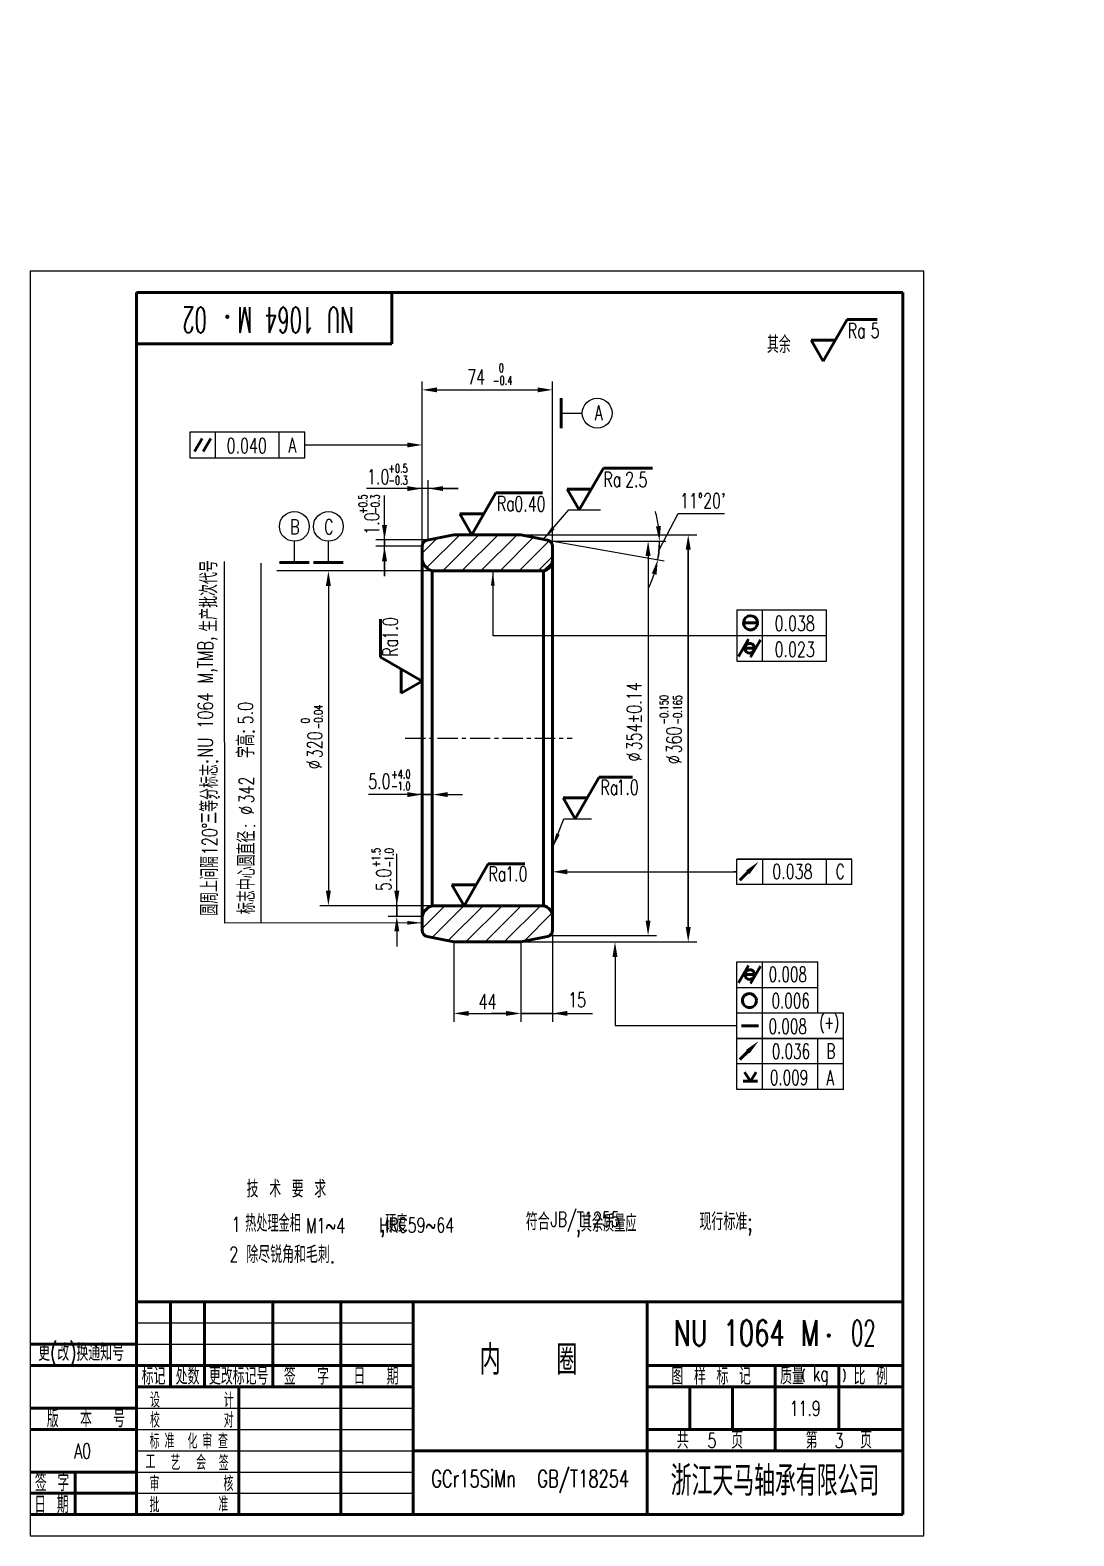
# Model space of a CAD drawing. Header units: millimetres. Extents: x 1952 to 19571, y 795 to 31228.
# Drawn here: x 2449.4 to 2694.6, y 799.1 to 1152.8 of the extents above; entities that cross this region are included whole.
import ezdxf
from ezdxf.enums import TextEntityAlignment as Align

# ---------------------------------------------------------------- set-up
doc = ezdxf.new("R2010")
doc.units = ezdxf.units.MM
doc.header["$LTSCALE"] = 0.3
doc.linetypes.add('CENTER', pattern=[50.8, 31.75, -6.35, 6.35, -6.35])
for name, color, linetype, lineweight in [('1', 7, 'Continuous', 50), ('2', 7, 'Continuous', 18), ('90', 7, 'Continuous', 18), ('中心线', 7, 'CENTER', 18), ('文字', 7, 'Continuous', 18), ('粗实线', 7, 'Continuous', 50), ('细实线', 7, 'Continuous', 18)]:
    doc.layers.add(name, color=color, linetype=linetype, lineweight=lineweight)
doc.styles.add('HCXuHaoStyle', font='txt', dxfattribs={"width": 0.667, "bigfont": 'hzfs'})
doc.styles.add('HZ', font='txt.shx', dxfattribs={"width": 0.67, "bigfont": 'hztxt (2).shx'})
doc.styles.add('HZ 小', font='txt.shx', dxfattribs={"width": 0.7, "bigfont": 'hztxt.shx'})
doc.dimstyles.new('1.1水平线性1：1', dxfattribs={"dimtxt": 3.5, "dimasz": 3.5, "dimexe": 2, "dimexo": 0, "dimgap": 1, "dimtad": 1, "dimdec": 7, "dimdsep": 46, "dimtxsty": 'HZ 小', "dimcen": 0, "dimdle": 7, "dimclre": 256, "dimadec": 3, "dimazin": 2, "dimtfac": 0.514286, "dimtdec": 7, "dimtix": 1, "dimtmove": 0, "dimatfit": 3, "dimfxl": 1, "dimtolj": 1, "dimarcsym": 0})

# ---------------------------------------------------------------- blocks, each defined once
blk = doc.blocks.new('*X343')
at = {"layer": '细实线', "linetype": 'Continuous'}
blk.add_hatch(color=0, dxfattribs=at).paths.add_polyline_path([(-25040.45, -5821.01), (-25040.01, -5824.51), (-25040.89, -5824.51)], flags=0)
at = {"layer": '细实线', "color": 0, "linetype": 'Continuous'}
blk.add_line((-25040.45, -5821.01), (-25040.45, -5836.18), dxfattribs=at)
at = {"layer": '细实线', "color": 0}
blk.add_line((-25040.45, -5836.18), (-25040.45, -5836.18), dxfattribs=at)
blk = doc.blocks.new('*X344')
at = {"layer": '细实线', "linetype": 'Continuous'}
blk.add_hatch(color=0, dxfattribs=at).paths.add_polyline_path([(-25057.05, -5903.66), (-25060.55, -5904.1), (-25060.55, -5903.22)], flags=0)
at = {"layer": '细实线', "color": 0, "linetype": 'Continuous'}
blk.add_line((-25057.05, -5903.66), (-25103.41, -5903.71), dxfattribs=at)
at = {"layer": '细实线', "color": 0}
blk.add_line((-25103.41, -5903.71), (-25103.41, -5903.71), dxfattribs=at)
blk = doc.blocks.new('*D438')
at = {"layer": 'Defpoints', "color": 0}
for p in [(2570.92, 1032.98), (2594.57, 1032.77), (2598.72, 1032.75), (2597.18, 1031.3), (2598.31, 1028.13)]:
    blk.add_point(p, dxfattribs=at)
at = {"layer": '细实线', "color": 0, "linetype": 'Continuous', "lineweight": -2}
for start, end in [(7.6367, 15.4817), (349.9551, 359.7916), (334.265, 342.1101)]:
    blk.add_arc((2571.65, 1032.85), 25.58, start, end, dxfattribs=at)
at = {"layer": '细实线', "color": 0}
for points in [[(2596.42, 1036.21), (2597.58, 1036.29), (2597.23, 1032.76)], [(2596.56, 1024.85), (2595.43, 1025.13), (2596.84, 1028.39)]]:
    blk.add_solid(points, dxfattribs=at)
blk = doc.blocks.new('*D439')
at = {"layer": 'Defpoints', "color": 0}
for p in [(2572.11, 1068.27), (2541.49, 1029.83), (2572.11, 1029.83)]:
    blk.add_point(p, dxfattribs=at)
at = {"layer": '细实线', "linetype": 'Continuous', "lineweight": -2}
for p, q in [((2541.49, 1029.83), (2541.49, 1070.27)), ((2572.11, 1029.83), (2572.11, 1070.27))]:
    blk.add_line(p, q, dxfattribs=at)
at = {"layer": '细实线', "color": 0, "linetype": 'Continuous', "lineweight": -2}
blk.add_line((2544.99, 1068.27), (2568.61, 1068.27), dxfattribs=at)
at = {"layer": '细实线', "color": 0}
for points in [[(2544.99, 1068.85), (2544.99, 1067.69), (2541.49, 1068.27)], [(2568.61, 1067.69), (2568.61, 1068.85), (2572.11, 1068.27)]]:
    blk.add_solid(points, dxfattribs=at)
blk = doc.blocks.new('*D440')
at = {"layer": 'Defpoints', "color": 0}
for p in [(2541.49, 1045.09), (2542.92, 1033.03), (2541.49, 1031.6)]:
    blk.add_point(p, dxfattribs=at)
at = {"layer": '细实线', "linetype": 'Continuous', "lineweight": -2}
for p, q in [((2541.49, 1031.6), (2541.49, 1047.09)), ((2542.92, 1033.03), (2542.92, 1047.09))]:
    blk.add_line(p, q, dxfattribs=at)
at = {"layer": '细实线', "color": 0, "linetype": 'Continuous', "lineweight": -2}
for p, q in [((2537.99, 1045.09), (2534.49, 1045.09)), ((2542.92, 1045.09), (2541.49, 1045.09)), ((2546.42, 1045.09), (2549.92, 1045.09))]:
    blk.add_line(p, q, dxfattribs=at)
at = {"layer": '细实线', "color": 0}
for points in [[(2537.99, 1044.51), (2537.99, 1045.67), (2541.49, 1045.09)], [(2546.42, 1045.67), (2546.42, 1044.51), (2542.92, 1045.09)]]:
    blk.add_solid(points, dxfattribs=at)
blk = doc.blocks.new('*D441')
at = {"layer": 'Defpoints', "color": 0}
for p in [(2542.92, 1033.03), (2532.64, 1031.54), (2541.49, 1031.54)]:
    blk.add_point(p, dxfattribs=at)
at = {"layer": '细实线', "color": 0, "linetype": 'Continuous', "lineweight": -2}
for p, q in [((2532.64, 1036.53), (2532.64, 1040.03)), ((2532.64, 1033.03), (2532.64, 1031.54)), ((2532.64, 1028.04), (2532.64, 1024.54))]:
    blk.add_line(p, q, dxfattribs=at)
at = {"layer": '细实线', "linetype": 'Continuous', "lineweight": -2}
for p, q in [((2542.92, 1033.03), (2530.64, 1033.03)), ((2541.49, 1031.54), (2530.64, 1031.54))]:
    blk.add_line(p, q, dxfattribs=at)
at = {"layer": '细实线', "color": 0}
for points in [[(2532.06, 1036.53), (2533.23, 1036.53), (2532.64, 1033.03)], [(2533.23, 1028.04), (2532.06, 1028.04), (2532.64, 1031.54)]]:
    blk.add_solid(points, dxfattribs=at)
blk = doc.blocks.new('*X349')
at = {"layer": '细实线', "linetype": 'Continuous'}
blk.add_hatch(color=0, dxfattribs=at).paths.add_polyline_path([(-25026.43, -5886.09), (-25025.57, -5882.67), (-25024.75, -5882.99)], flags=0)
at = {"layer": '细实线', "color": 0, "linetype": 'Continuous'}
for p, q in [((-25026.43, -5886.09), (-25023.75, -5879.2)), ((-25023.75, -5879.2), (-25017.26, -5879.2))]:
    blk.add_line(p, q, dxfattribs=at)
at = {"layer": '细实线', "color": 0}
blk.add_line((-25017.26, -5879.2), (-25017.26, -5879.2), dxfattribs=at)
blk = doc.blocks.new('*X350')
at = {"layer": '细实线', "linetype": 'Continuous'}
blk.add_hatch(color=0, dxfattribs=at).paths.add_polyline_path([(-25028.54, -5813.59), (-25026.6, -5810.65), (-25025.93, -5811.22)], flags=0)
at = {"layer": '细实线', "color": 0, "linetype": 'Continuous'}
for p, q in [((-25028.54, -5813.59), (-25022.63, -5806.7)), ((-25022.63, -5806.7), (-25015.13, -5806.7))]:
    blk.add_line(p, q, dxfattribs=at)
at = {"layer": '细实线', "color": 0}
blk.add_line((-25015.13, -5806.7), (-25015.13, -5806.7), dxfattribs=at)
blk = doc.blocks.new('*D442')
at = {"layer": 'Defpoints', "color": 0}
for p in [(2535.54, 944.58), (2541.49, 944.58), (2543.85, 947.13)]:
    blk.add_point(p, dxfattribs=at)
at = {"layer": '细实线', "color": 0, "linetype": 'Continuous', "lineweight": -2}
for p, q in [((2535.54, 950.63), (2535.54, 954.13)), ((2535.54, 947.13), (2535.54, 944.58)), ((2535.54, 941.08), (2535.54, 937.58))]:
    blk.add_line(p, q, dxfattribs=at)
at = {"layer": '细实线', "linetype": 'Continuous', "lineweight": -2}
for p, q in [((2543.85, 947.13), (2533.54, 947.13)), ((2541.49, 944.58), (2533.54, 944.58))]:
    blk.add_line(p, q, dxfattribs=at)
at = {"layer": '细实线', "color": 0}
for points in [[(2534.95, 950.63), (2536.12, 950.63), (2535.54, 947.13)], [(2536.12, 941.08), (2534.95, 941.08), (2535.54, 944.58)]]:
    blk.add_solid(points, dxfattribs=at)
blk = doc.blocks.new('*D443')
at = {"layer": 'Defpoints', "color": 0}
for p in [(2564.69, 1034.26), (2564.4, 938.61), (2604, 938.61)]:
    blk.add_point(p, dxfattribs=at)
at = {"layer": '细实线', "linetype": 'Continuous', "lineweight": -2}
for p, q in [((2564.69, 1034.26), (2606, 1034.26)), ((2564.4, 938.61), (2606, 938.61))]:
    blk.add_line(p, q, dxfattribs=at)
at = {"layer": '细实线', "color": 0, "linetype": 'Continuous', "lineweight": -2}
blk.add_line((2604, 1030.76), (2604, 942.11), dxfattribs=at)
at = {"layer": '细实线', "color": 0}
for points in [[(2604.58, 1030.76), (2603.41, 1030.76), (2604, 1034.26)], [(2603.41, 942.11), (2604.58, 942.11), (2604, 938.61)]]:
    blk.add_solid(points, dxfattribs=at)
blk = doc.blocks.new('*D444')
at = {"layer": 'Defpoints', "color": 0}
for p in [(2572.12, 1032.77), (2572.11, 940.13), (2594.57, 940.13)]:
    blk.add_point(p, dxfattribs=at)
at = {"layer": '细实线', "linetype": 'Continuous', "lineweight": -2}
for p, q in [((2572.12, 1032.77), (2596.57, 1032.77)), ((2572.11, 940.13), (2596.57, 940.13))]:
    blk.add_line(p, q, dxfattribs=at)
at = {"layer": '细实线', "color": 0, "linetype": 'Continuous', "lineweight": -2}
blk.add_line((2594.57, 1029.27), (2594.57, 943.63), dxfattribs=at)
at = {"layer": '细实线', "color": 0}
for points in [[(2595.15, 1029.27), (2593.98, 1029.27), (2594.57, 1032.77)], [(2593.98, 943.63), (2595.15, 943.63), (2594.57, 940.13)]]:
    blk.add_solid(points, dxfattribs=at)
blk = doc.blocks.new('*D445')
at = {"layer": 'Defpoints', "color": 0}
for p in [(2543.85, 1025.74), (2519.46, 947.13), (2543.85, 947.13)]:
    blk.add_point(p, dxfattribs=at)
at = {"layer": '细实线', "linetype": 'Continuous', "lineweight": -2}
for p, q in [((2543.85, 1025.74), (2517.46, 1025.74)), ((2543.85, 947.13), (2517.46, 947.13))]:
    blk.add_line(p, q, dxfattribs=at)
at = {"layer": '细实线', "color": 0, "linetype": 'Continuous', "lineweight": -2}
blk.add_line((2519.46, 1022.24), (2519.46, 950.63), dxfattribs=at)
at = {"layer": '细实线', "color": 0}
for points in [[(2520.05, 1022.24), (2518.88, 1022.24), (2519.46, 1025.74)], [(2518.88, 950.63), (2520.05, 950.63), (2519.46, 947.13)]]:
    blk.add_solid(points, dxfattribs=at)
blk = doc.blocks.new('*D446')
at = {"layer": 'Defpoints', "color": 0}
for p in [(2564.69, 938.61), (2572.11, 940.13), (2564.69, 921.82)]:
    blk.add_point(p, dxfattribs=at)
at = {"layer": '细实线', "linetype": 'Continuous', "lineweight": -2}
for p, q in [((2564.69, 938.61), (2564.69, 919.82)), ((2572.11, 940.13), (2572.11, 919.82))]:
    blk.add_line(p, q, dxfattribs=at)
at = {"layer": '细实线', "color": 0, "linetype": 'Continuous', "lineweight": -2}
for p, q in [((2561.19, 921.82), (2557.69, 921.82)), ((2572.11, 921.82), (2564.69, 921.82)), ((2575.61, 921.82), (2579.11, 921.82))]:
    blk.add_line(p, q, dxfattribs=at)
at = {"layer": '细实线', "color": 0}
for points in [[(2561.19, 921.24), (2561.19, 922.41), (2564.69, 921.82)], [(2575.61, 922.41), (2575.61, 921.24), (2572.11, 921.82)]]:
    blk.add_solid(points, dxfattribs=at)
blk = doc.blocks.new('*D447')
at = {"layer": 'Defpoints', "color": 0}
for p in [(2541.53, 974.7), (2543.98, 974.7), (2543.98, 973.22)]:
    blk.add_point(p, dxfattribs=at)
at = {"layer": '细实线', "color": 0, "linetype": 'Continuous', "lineweight": -2}
for p, q in [((2538.03, 973.22), (2534.53, 973.22)), ((2541.53, 973.22), (2543.98, 973.22)), ((2547.48, 973.22), (2550.98, 973.22))]:
    blk.add_line(p, q, dxfattribs=at)
at = {"layer": '细实线', "linetype": 'Continuous', "lineweight": -2}
for p, q in [((2541.53, 974.7), (2541.53, 971.22)), ((2543.98, 974.7), (2543.98, 971.22))]:
    blk.add_line(p, q, dxfattribs=at)
at = {"layer": '细实线', "color": 0}
for points in [[(2538.03, 972.64), (2538.03, 973.8), (2541.53, 973.22)], [(2547.48, 973.8), (2547.48, 972.64), (2543.98, 973.22)]]:
    blk.add_solid(points, dxfattribs=at)

msp = doc.modelspace()

# ---------------------------------------------------------------- hatches: boundary and pattern name
at = {"layer": '细实线'}
for points in [[(2537.99439672, 1054.75270987), (2537.99439672, 1055.91937654), (2541.49439672, 1055.3360432)], [(2575.61626272, 954.49553435), (2575.61626272, 955.66220101), (2572.11626272, 955.07886768)], [(2617.59939679, 955.40925068), (2620.50747234, 957.44232087), (2618.41596418, 954.57598673)], [(2586.21254147, 935.10609516), (2587.37920814, 935.10609516), (2586.79587481, 938.60609516)], [(2552.41633872, 922.40575489), (2552.41633872, 921.23908822), (2548.91633872, 921.82242156)], [(2561.19194972, 922.40575489), (2561.19194972, 921.23908822), (2564.69194972, 921.82242156)], [(2617.59939679, 913.27900436), (2620.50747234, 915.31207455), (2618.41596418, 912.44574041)]]:
    msp.add_hatch(color=0, dxfattribs=at).paths.add_polyline_path(points, flags=0)
h = msp.add_hatch(dxfattribs=at)
h.set_pattern_fill('ANSI31', color=0, style=0)
h.set_pattern_definition([(45, (27598.5436, 6846.764), (-2.24506403, 2.24506403), [])])
edge = h.paths.add_edge_path(flags=0)
edge.add_line((2572.11389172, 1032.23580436), (2571.62411744, 1032.83640829))
edge.add_line((2571.62411744, 1032.83640829), (2564.69194972, 1034.26033635))
edge.add_line((2564.69194972, 1034.26033635), (2548.91633872, 1034.26033635))
edge.add_line((2548.91633872, 1034.26033635), (2541.98417101, 1032.83640829))
edge.add_line((2541.98417101, 1032.83640829), (2541.49439672, 1032.23580436))
edge.add_line((2541.49439672, 1032.23580436), (2541.49439672, 1028.28781015))
edge.add_arc((2544.73555922, 1028.95651136), 3.30942528, 191.6574257766, 254.4795559709)
edge.add_line((2543.85001594, 1025.76776415), (2569.89156653, 1025.73716955))
edge.add_arc((2569.12466774, 1028.95651052), 3.30942443, 283.3990498451, 284.5203110021)
edge.add_line((2569.95441719, 1025.75279301), (2572.11389172, 1027.91226754))
edge.add_line((2572.11389172, 1027.91226754), (2572.11389172, 1032.23580436))

# ---------------------------------------------------------------- linework, layer by layer
at = {"color": 0}
for p, q in [((2449.38626272, 1096.11862136), (2449.38626272, 799.11862136)), ((2659.38626272, 1096.11862136), (2449.38626272, 1096.11862136)), ((2659.38626272, 799.11862136), (2659.38626272, 1096.11862136)), ((2574.11389172, 1062.79862136), (2579.11389172, 1062.79862136)), ((2597.11893823, 1030.55900727), (2601.62376823, 1039.22835958)), ((2601.62376823, 1039.22835958), (2612.55350231, 1039.22835958)), ((2511.46219267, 1027.7064641), (2511.46219267, 1032.7064641)), ((2519.46219267, 1027.7064641), (2519.46219267, 1032.7064641)), ((2570.91570353, 1032.98192273), (2598.30926967, 1028.12955438)), ((2517.96219267, 1025.73711413), (2507.32219267, 1025.73711413)), ((2569.93873831, 1025.73711413), (2572.11389172, 1027.91226754)), ((2615.45626272, 1016.5854697), (2615.45626272, 1010.5854697)), ((2621.45626272, 1010.5854697), (2621.45626272, 1016.5854697)), ((2636.45626272, 1010.5854697), (2636.45626272, 1016.5854697)), ((2558.0954908, 1010.5854697), (2615.57626272, 1010.5854697)), ((2615.45626272, 1010.5854697), (2615.45626272, 1004.5854697)), ((2621.45626272, 1004.5854697), (2621.45626272, 1010.5854697)), ((2636.45626272, 1004.5854697), (2636.45626272, 1010.5854697)), ((2615.45626272, 1004.5854697), (2636.45626272, 1004.5854697)), ((2535.53626272, 944.57862136), (2535.53626272, 959.28203679)), ((2615.35626272, 955.07886768), (2614.73126272, 955.07886768)), ((2615.45626272, 955.07886768), (2615.35626272, 955.07886768)), ((2615.45626272, 952.07886768), (2615.45626272, 958.07886768)), ((2621.49354218, 952.07886768), (2621.49354218, 958.07886768)), ((2636.45626272, 952.07886768), (2636.45626272, 958.07886768)), ((2642.45626272, 952.07886768), (2642.45626272, 958.07886768)), ((2641.45626272, 952.07886768), (2615.45626272, 952.07886768)), ((2615.45626272, 933.94862136), (2634.45626272, 933.94862136)), ((2621.45626272, 931.94862136), (2621.45626272, 933.94862136)), ((2634.45626272, 931.94862136), (2634.45626272, 933.94862136)), ((2621.45626272, 924.94862136), (2621.45626272, 931.94862136)), ((2634.45626272, 921.94862136), (2634.45626272, 931.94862136)), ((2621.45626272, 917.94862136), (2621.45626272, 924.94862136)), ((2564.69194972, 921.82242156), (2581.51954015, 921.82242156)), ((2640.45626272, 917.94862136), (2640.45626272, 921.94862136)), ((2586.79587481, 918.94862136), (2615.45626272, 918.94862136)), ((2621.45626272, 910.94862136), (2621.45626272, 917.94862136)), ((2634.45626272, 910.94862136), (2634.45626272, 915.94862136)), ((2640.45626272, 910.94862136), (2640.45626272, 917.94862136)), ((2621.45626272, 903.94862136), (2621.45626272, 910.94862136)), ((2634.45626272, 903.94862136), (2634.45626272, 910.94862136)), ((2640.45626272, 903.94862136), (2640.45626272, 910.94862136)), ((2474.38626272, 849.11862136), (2539.38621533, 849.11862136)), ((2474.38626272, 844.11862136), (2539.38621533, 844.11862136)), ((2474.38626272, 829.11862136), (2539.38621533, 829.11862136)), ((2474.38626272, 824.11862136), (2539.38621533, 824.11862136)), ((2474.38626272, 819.11862136), (2539.38621533, 819.11862136)), ((2474.38626272, 814.11862136), (2539.38621533, 814.11862136)), ((2474.38626272, 809.11862136), (2539.38621533, 809.11862136))]:
    msp.add_line(p, q, dxfattribs=at)
for p, q in [((2495.13155813, 943.0585314), (2495.05590101, 1027.96586028)), ((2503.65651914, 943.09769981), (2503.65651914, 1027.59716324))]:
    msp.add_line(p, q)
for centre in [(2582.61389172, 1062.79862136), (2511.46219267, 1036.2064641), (2519.46219267, 1036.2064641)]:
    msp.add_circle(centre, 3.5, dxfattribs=at)
msp.add_arc((2584.70027461, 1031.76474074), 12.56776565, 344.4495238363, 4.5393481485, dxfattribs=at)
at = {"layer": '1', "color": 0}
for p, q in [((2507.96219267, 1027.7064641), (2514.96219267, 1027.7064641)), ((2515.96219267, 1027.7064641), (2522.96219267, 1027.7064641)), ((2594.38626326, 819.11862136), (2539.38621587, 819.11862136))]:
    msp.add_line(p, q, dxfattribs=at)
at = {"layer": '中心线', "color": 0, "ltscale": 0.5}
msp.add_line((2537.49341301, 986.43321576), (2576.69946852, 986.43321576), dxfattribs=at)
at = {"layer": '粗实线', "color": 0}
for p, q in [((2474.38626272, 1091.11862136), (2654.38626272, 1091.11862136)), ((2474.38626272, 804.11862136), (2474.38626272, 1091.11862136)), ((2534.38626272, 1079.11862136), (2534.38626272, 1091.11862136)), ((2654.38626272, 1091.11862136), (2654.38626272, 804.11862136)), ((2635.67459789, 1075.00774472), (2641.33263053, 1084.80774472)), ((2641.33263053, 1084.80774472), (2648.41098044, 1084.80774472)), ((2474.38626272, 1079.11862136), (2534.38626272, 1079.11862136)), ((2635.67459789, 1075.00774472), (2632.84558157, 1079.90774472)), ((2632.84558157, 1079.90774472), (2638.50361421, 1079.90774472)), ((2574.11389172, 1059.29862136), (2574.11389172, 1066.29862136)), ((2578.41048991, 1040.0633965), (2584.06852255, 1049.8633965)), ((2584.06852255, 1049.8633965), (2595.63669479, 1049.8633965)), ((2553.13441494, 1034.26033635), (2558.79244758, 1044.06033635)), ((2558.79244758, 1044.06033635), (2569.78777026, 1044.06033635)), ((2575.58147359, 1044.9633965), (2581.23950623, 1044.9633965)), ((2578.41048991, 1040.0633965), (2575.58147359, 1044.9633965)), ((2550.30539862, 1039.16033635), (2555.96343126, 1039.16033635)), ((2553.13441494, 1034.26033635), (2550.30539862, 1039.16033635)), ((2548.91633872, 1034.26033635), (2542.69258492, 1032.98192273)), ((2548.91633872, 1034.26033635), (2564.69194972, 1034.26033635)), ((2564.69194972, 1034.26033635), (2570.91570353, 1032.98192273)), ((2541.49439672, 1028.13803172), (2541.49439672, 1031.51259988)), ((2572.11389172, 1026.49913775), (2572.11389172, 1031.51259988)), ((2541.49439672, 944.57862136), (2541.49439672, 1028.13803172)), ((2569.98993772, 1025.73705398), (2543.85001594, 1025.73711413)), ((2543.85001594, 947.12937753), (2543.85001594, 1025.73711413)), ((2569.98993772, 947.12937753), (2569.98993772, 1025.73705398)), ((2572.11389172, 941.73597848), (2572.11389172, 1026.49913775)), ((2531.69439672, 1005.51223898), (2531.69439672, 1014.43395354)), ((2541.49439672, 999.85420634), (2531.69439672, 1005.51223898)), ((2536.59439672, 997.02519002), (2536.59439672, 1002.68322266)), ((2541.49439672, 999.85420634), (2536.59439672, 997.02519002)), ((2577.4405348, 967.53092768), (2583.09856743, 977.33092768)), ((2583.09856743, 977.33092768), (2590.89067662, 977.33106426)), ((2577.4405348, 967.53092768), (2574.61151848, 972.43092768)), ((2574.61151848, 972.43092768), (2580.26955112, 972.43092768)), ((2551.3269033, 947.12937753), (2556.98493594, 956.92937753)), ((2556.98493594, 956.92937753), (2565.64076431, 956.92937753)), ((2551.3269033, 947.12937753), (2548.49788698, 952.02937753)), ((2548.49788698, 952.02937753), (2554.15591962, 952.02937753)), ((2541.49439672, 944.72839979), (2541.49439672, 941.35383163)), ((2569.98993772, 947.12937753), (2543.85001594, 947.12937753)), ((2572.11389172, 946.36729376), (2572.11389172, 941.35383163)), ((2548.91633872, 938.60609516), (2542.69258492, 939.88450879)), ((2548.91633872, 938.60609516), (2564.69194972, 938.60609516)), ((2564.69194972, 938.60609516), (2570.91570353, 939.88450879)), ((2618.3532636, 913.09124874), (2616.11067468, 911.01458508)), ((2616.88744818, 905.92789573), (2620.26794987, 905.92789573)), ((2617.23604693, 908.05534739), (2618.60709854, 905.92789573)), ((2619.97815014, 908.05534739), (2618.60709854, 905.92789573))]:
    msp.add_line(p, q, dxfattribs=at)
at = {"layer": '粗实线', "color": 0, "lineweight": 50}
for p, q in [((2488.02535526, 1053.7597717), (2489.82535526, 1056.87746316)), ((2490.02535526, 1053.7597717), (2491.82535526, 1056.87746316)), ((2616.99501937, 1013.56745924), (2620.29501937, 1013.56745924)), ((2615.79221751, 1005.63576248), (2618.14053123, 1009.70316116)), ((2618.64053123, 1005.4854697), (2621.00090176, 1009.57375138)), ((2617.29053123, 1007.5854697), (2619.59053123, 1007.5854697)), ((2618.00768048, 954.99261871), (2616.11067468, 953.1448314)), ((2615.79760056, 928.9809901), (2618.15626272, 933.06631281)), ((2617.30626272, 930.94862136), (2619.60626272, 930.94862136)), ((2618.65626272, 928.84862136), (2621.00474774, 932.91631674)), ((2616.52295747, 918.89182915), (2620.52295747, 918.89182915)), ((2618.00768048, 912.86237239), (2616.11067468, 911.01458508)), ((2474.38626272, 854.11862136), (2654.38626272, 854.11862136)), ((2482.38626272, 834.11862136), (2482.38626272, 854.11862136)), ((2490.38626272, 834.11862136), (2490.38626272, 854.11862136)), ((2506.38626272, 834.11862136), (2506.38626272, 854.11862136)), ((2522.38626272, 834.11862136), (2522.38626272, 854.11862136)), ((2539.38621533, 804.11862136), (2539.38621533, 854.11862136)), ((2594.38626272, 804.11862136), (2594.38626272, 854.11862136)), ((2474.38626198, 844.11862102), (2449.38626198, 844.11862102)), ((2474.38626198, 839.11862102), (2449.38626198, 839.11862102)), ((2474.38626272, 839.11862136), (2539.38621533, 839.11862136)), ((2594.38626272, 839.11862136), (2654.38626272, 839.11862136)), ((2624.38626272, 819.11862136), (2624.38626272, 839.11862136)), ((2639.38626272, 824.11862136), (2639.38626272, 839.11862136)), ((2474.38626272, 834.11862136), (2539.38621533, 834.11862136)), ((2498.38621533, 804.11862136), (2498.38621533, 834.11862136)), ((2522.38626272, 804.11862136), (2522.38626272, 834.11862136)), ((2594.38626272, 834.11862136), (2654.38626272, 834.11862136)), ((2604.38626272, 824.11862136), (2604.38626272, 834.11862136)), ((2614.38626272, 824.11862136), (2614.38626272, 834.11862136)), ((2474.38626198, 829.11862102), (2449.38626198, 829.11862102)), ((2474.38626198, 824.11862102), (2449.38626198, 824.11862102)), ((2594.38626272, 824.11862136), (2654.38626272, 824.11862136)), ((2594.38626272, 819.11862136), (2654.38626272, 819.11862136)), ((2474.38626198, 814.11862102), (2449.38626198, 814.11862102)), ((2459.97176527, 814.11862102), (2459.97176527, 804.11862102)), ((2474.38626198, 809.11862102), (2449.38626198, 809.11862102)), ((2474.38626272, 804.11862136), (2449.38626272, 804.11862136)), ((2474.38626272, 804.11862136), (2654.38626272, 804.11862136))]:
    msp.add_line(p, q, dxfattribs=at)
at = {"layer": '粗实线', "color": 0}
for centre, radius, start, end in [((2542.99439672, 1031.51259988), 1.5, 101.6076007835, 180), ((2570.61389172, 1031.51259988), 1.5, 0, 78.3923992161), ((2544.83039237, 1029.00559047), 3.41234166, 192.1427652088, 253.3034329596), ((2569.39001024, 1028.3962604), 2.72603958, 282.7133157906, 357.7199957973), ((2544.83058223, 943.86074278), 3.41254794, 106.6988562106, 167.8562924992), ((2569.39001024, 944.47017111), 2.72603958, 2.2800042031, 77.2866842107), ((2542.99439672, 941.35383163), 1.5, 180, 258.3923992159), ((2570.61389172, 941.35383163), 1.5, 281.6076007821, 0)]:
    msp.add_arc(centre, radius, start, end, dxfattribs=at)
at = {"layer": '粗实线', "color": 0, "lineweight": 50}
for centre, radius, start, end in [((2618.64501937, 1013.56745924), 1.65, 0, 299.9999999999), ((2618.64501937, 1013.56745924), 1.65, 299.9999999999, 0), ((2618.44053123, 1007.5854697), 1.15, 150.0000000001, 210.0000000002), ((2618.44053123, 1007.5854697), 1.15, 209.9999999998, 150.0000000001), ((2618.45626272, 930.94862136), 1.15, 149.9999999997, 210), ((2618.45626272, 930.94862136), 1.15, 210, 150.0000000001), ((2618.36526322, 924.8311195), 1.65, 0, 300), ((2618.36526322, 924.8311195), 1.65, 300.0000000002, 0)]:
    msp.add_arc(centre, radius, start, end, dxfattribs=at)
at = {"layer": '细实线', "color": 0, "lineweight": 20}
for p, q in [((2486.92535526, 1058.3097717), (2486.92535526, 1052.3097717)), ((2513.92535526, 1058.3097717), (2486.92535526, 1058.3097717)), ((2492.92535526, 1052.3097717), (2492.92535526, 1058.3097717)), ((2507.92535526, 1052.3097717), (2507.92535526, 1058.3097717)), ((2513.92535526, 1052.3097717), (2513.92535526, 1058.3097717)), ((2486.92535526, 1052.3097717), (2513.92535526, 1052.3097717)), ((2615.45626272, 1016.5854697), (2636.45626272, 1016.5854697)), ((2615.45626272, 1010.5854697), (2636.45626272, 1010.5854697)), ((2615.45626272, 958.07886768), (2642.45626272, 958.07886768)), ((2642.45626272, 958.07886768), (2615.45626272, 958.07886768)), ((2642.45626272, 952.07886768), (2615.45626272, 952.07886768)), ((2615.45626272, 903.94862136), (2615.45626272, 933.94862136)), ((2621.45626272, 903.94862136), (2621.45626272, 933.94862136)), ((2615.45626272, 927.94862136), (2634.45626272, 927.94862136)), ((2615.45626272, 921.94862136), (2640.45626272, 921.94862136)), ((2640.45626272, 915.94862136), (2615.45626272, 915.94862136)), ((2615.45626272, 915.94862136), (2640.45626272, 915.94862136)), ((2640.45626272, 909.94862136), (2615.45626272, 909.94862136)), ((2640.45626272, 903.94862136), (2615.45626272, 903.94862136)), ((2449.38626272, 799.11862136), (2659.38626272, 799.11862136))]:
    msp.add_line(p, q, dxfattribs=at)
at = {"layer": '细实线', "color": 0}
for p, q in [((2538.15202572, 1055.3097717), (2513.92535526, 1055.3097717)), ((2538.15202572, 1055.3097717), (2513.92535526, 1055.3097717)), ((2549.92309372, 1045.09076), (2528.39573755, 1045.09076)), ((2532.64398882, 1024.54194838), (2532.64398882, 1043.4327242)), ((2594.56626272, 1032.76908264), (2598.72186151, 1032.75396989)), ((2603.99626272, 940.03862136), (2603.99626272, 1032.33862136)), ((2543.97626272, 973.21862136), (2528.86215852, 973.21862136)), ((2575.61626272, 955.07886768), (2615.45626272, 955.07886768)), ((2541.49439672, 941.79801304), (2546.79851505, 947.10213137)), ((2543.83612696, 939.64961522), (2551.31588927, 947.12937753)), ((2547.56111068, 938.88447088), (2555.80601733, 947.12937753)), ((2551.77286302, 938.60609516), (2560.29614539, 947.12937753)), ((2556.26299108, 938.60609516), (2564.7801528, 947.12325688)), ((2560.75311914, 938.60609516), (2569.27556224, 947.12853826)), ((2565.38576241, 938.74861037), (2571.97445781, 945.33730577)), ((2571.03662779, 939.90934769), (2572.05086279, 940.92358269)), ((2572.11389172, 941.35383163), (2572.11389172, 940.13062715)), ((2571.04414067, 939.91686057), (2572.11389172, 940.13062715)), ((2586.79587481, 936.51862136), (2586.79587481, 918.94862136)), ((2552.41633872, 921.82242156), (2561.19194972, 921.82242156))]:
    msp.add_line(p, q, dxfattribs=at)
at = {"layer": '细实线', "color": 0, "lineweight": 18}
for p, q in [((2548.91633872, 938.60609516), (2548.91633872, 919.82242156)), ((2564.69194972, 938.60609516), (2564.69194972, 919.82242156))]:
    msp.add_line(p, q, dxfattribs=at)
at = {"layer": '细实线', "color": 0}
for points in [[(2495.46451391, 1085.45183625, 0.5, 0.5, 1), (2495.96451391, 1085.45183625, 0.5, 0.5, 1)], [(2636.76149894, 846.16309754, 0.5, 0.5, 1), (2637.26149894, 846.16309754, 0.5, 0.5, 1)]]:
    msp.add_lwpolyline(points, format="xyseb", close=True, dxfattribs=at)

# ---------------------------------------------------------------- block references
for name in ['*X350', '*X343', '*X349', '*X344']:
    msp.add_blockref(name, (27598.54364454, 6846.76415623), dxfattribs=at)

# ---------------------------------------------------------------- texts
at = {"color": 0}
for s, insert, char_height, width, attachment_point, rotation, style in [('{\\W0.56;\\f|b0|i0|c134|p0;\\C256;NU 1064 M \\FSystem,hztxt.shx|c134; \\Ftxt.shx,hztxt.shx|c134;\\C0; 02}', (2505.28584698, 1087.69386938), 6, 101.7805719563, 8, 180, 'HZ 小'), ('1.0', (2535.75314529, 1009.61878393), 3.5, 5.5125, 7, 90, 'HZ 小'), ('Ra', (2535.76168107, 1005.62121732), 3.5, 6.125, 7, 90, 'HZ 小'), ('354%%P0.14', (2593.03664647, 983.60999178), 3.5, 24.5, 7, 90, 'HZ 小'), ('-0.150', (2599.30152244, 989.64518174), 2, 9.1, 7, 90, 'HZ 小'), ('-0.165', (2602.49884321, 989.64518174), 2, 9.45, 7, 90, 'HZ 小'), ('360', (2602.38942419, 982.89053216), 3.5, 9.8, 7, 90, 'HZ 小'), ('%%C', (2593.03664647, 981.00999178), 3.5, 2.45, 7, 90, 'HZ 小'), ('%%C', (2602.38942419, 980.39053216), 3.5, 2.45, 7, 90, 'HZ 小'), ('120%%D', (2493.3242374, 959.01074298), 3.5, 10.4125, 7, 90, 'HZ 小'), ('圆周上间隔', (2493.56923044, 944.77916516), 4, 19.95, 7, 90, 'HZ 小'), ('{\\W0.7;5.0}', (2534.21528862, 950.58220797), 3.5, 6.7375, 7, 90, 'HZ')]:
    msp.add_mtext(s, dxfattribs=dict(at, insert=insert, char_height=char_height, width=width, attachment_point=attachment_point, rotation=rotation, style=style))
for s, insert, char_height, width, attachment_point, style in [('Ra', (2641.45022939, 1080.4348639), 3.5, 6.125, 7, 'HZ 小'), ('5', (2646.83096281, 1080.45357763), 3.5, 2.45, 7, 'HZ 小'), ('其余', (2622.47638673, 1076.9069877), 4, 8.05, 7, 'HZ 小'), ('74', (2552.07768274, 1069.55070413), 3.5, 8.575, 7, 'HZ 小'), ('0', (2559.48977558, 1072.41992284), 2, 1.05, 7, 'HZ 小'), ('-0.4', (2558.12406837, 1069.47332006), 2, 8.05, 7, 'HZ 小'), ('A', (2581.99606488, 1061.17144918), 3.5, 2.45, 7, 'HZ 小'), ('0.040', (2495.55829572, 1053.40339341), 3.5, 12.8625, 7, 'HZ 小'), ('Ra', (2584.0573976, 1045.49051569), 3.5, 6.125, 7, 'HZ 小'), ('2.5', (2589.16512217, 1045.44206263), 3.5, 7.35, 7, 'HZ 小'), ('Ra', (2559.02983085, 1039.82371865), 3.5, 6.125, 7, 'HZ 小'), ("11%%D20'", (2602.03545189, 1040.47798602), 3.5, 14.7, 7, 'HZ 小'), ('0.40', (2563.13451541, 1039.73491754), 3.5, 9.8, 7, 'HZ 小'), ('B', (2510.46219267, 1034.35280615), 3.5, 2.45, 7, 'HZ 小'), ('C', (2518.46219267, 1034.35280615), 3.5, 2.45, 7, 'HZ 小'), ('0.038', (2624.28626272, 1011.67419713), 3.5, 11.6375, 7, 'HZ 小'), ('0.023', (2624.28626272, 1005.5654697), 3.5, 12.8625, 7, 'HZ 小'), ('{\\W0.7;5.0}', (2528.81963506, 974.58722226), 3.5, 6.7375, 7, 'HZ'), ('{\\W0.7;-1.0}', (2534.19457074, 974.24062814), 2, 5.25, 7, 'HZ'), ('{\\W0.7;+4.0}', (2534.2111527, 977.03310173), 2, 5.95, 7, 'HZ'), ('Ra', (2583.34520394, 973.14743682), 3.5, 6.125, 7, 'HZ 小'), ('1.0', (2587.12674843, 973.18806702), 3.5, 5.5125, 7, 'HZ 小'), ('Ra', (2557.05503562, 952.84760611), 3.5, 6.125, 7, 'HZ 小'), ('1.0', (2560.9856305, 952.86191594), 3.5, 5.5125, 7, 'HZ 小'), ('0.038', (2623.74881274, 953.4054571), 3.5, 12.25, 7, 'HZ 小'), ('C', (2638.60808977, 953.40807266), 3.5, 2.45, 7, 'HZ 小'), ('{\\W0.666;0.008}', (2622.8897785, 929.24465966), 3.5, 12.23775, 7, 'HZ'), ('15', (2575.78632707, 923.26603516), 3.5, 9.1875, 7, 'HZ 小'), ('{\\W0.666;0.006}', (2623.57001903, 923.04630671), 3.5, 12.23775, 7, 'HZ'), ('{\\W0.666;0.008}', (2622.87654662, 917.05806479), 3.5, 12.23775, 7, 'HZ'), ('{\\W0.666;(+)}', (2634.80129721, 917.2209237), 3, 5.994, 7, 'HZ'), ('{\\W0.666;0.036}', (2623.63890621, 911.17791039), 3.5, 10.4895, 7, 'HZ'), ('{\\W0.666;B}', (2636.45626272, 911.22302012), 3.5, 2.331, 7, 'HZ'), ('{\\W0.666;0.009}', (2623.18299401, 905.00862136), 3.5, 12.23775, 7, 'HZ'), ('{\\W0.666;A}', (2636.45626272, 904.98481451), 3.5, 2.331, 7, 'HZ'), ('1', (2496.71368656, 870.52133025), 3.5, 1.225, 7, 'HZ 小'), ('M1~4', (2514.17840905, 870.24498993), 3.5, 12.25, 7, 'HZ 小'), ('HRC59~64', (2531.36945969, 870.35455259), 3.5, 28.175, 7, 'HZ 小'), ('2', (2496.19271747, 863.50501848), 3.5, 2.45, 7, 'HZ 小'), ('    (       )', (2633.36054932, 836.61862136), 2, 18.9, 5, 'HZ 小'), ('11.9', (2627.78163036, 827.30530992), 3.5, 9.8, 7, 'HZ 小'), ('A0', (2459.72811905, 817.29463981), 3.5, 5.5125, 7, 'HZ 小'), ('GCr15SiMn  GB/T18254', (2566.87765348, 809.22862136), 4, 77, 8, 'HZ 小')]:
    msp.add_mtext(s, dxfattribs=dict(at, insert=insert, char_height=char_height, width=width, attachment_point=attachment_point, style=style))
at = {"attachment_point": 7, "rotation": 90, "style": 'HZ 小'}
for s, insert, char_height, width in [('NU 1064 M,TMB, ', (2493.36487244, 981.94519472), 3.5, 47.25), ('5.0', (2501.74204525, 989.72589648), 3.5, 6.7375), ('字高:', (2502.07415436, 981.80553556), 4, 7.84), ('三等分标志:', (2493.50879539, 966.36535923), 4, 20.965), ('342', (2501.98488737, 971.14062573), 3.5, 9.1875), ('%%C', (2501.98488737, 968.45484066), 3.5, 2.45)]:
    msp.add_mtext(s, dxfattribs=dict(at, insert=insert, char_height=char_height, width=width))
at = {"insert": (2493.88788675, 972.1321703), "char_height": 3.5, "attachment_point": 7, "rotation": 90, "style": 'HZ 小'}
msp.add_mtext(':', dxfattribs=at)
at = {"color": 0, "insert": (2502.24222106, 965.34796301), "char_height": 3.5, "attachment_point": 7, "rotation": 90, "style": 'HZ 小'}
msp.add_mtext(':', dxfattribs=at)
at = {"color": 1, "insert": (2502.24222106, 945.15455428), "char_height": 4, "width": 29.19, "attachment_point": 7, "rotation": 90, "style": 'HZ 小'}
msp.add_mtext('标志中心圆直径', dxfattribs=at)
at = {"layer": '2', "color": 0, "insert": (2517.91206328, 979.21130937), "char_height": 3.5, "width": 2.45, "attachment_point": 7, "rotation": 90, "style": 'HZ 小'}
msp.add_mtext('%%C', dxfattribs=at)
at = {"layer": '2', "color": 0, "char_height": 4.025, "attachment_point": 7, "style": 'HZ 小'}
for s, insert, width in [('{\\W0.65; 热处理金相        ,硬度                 ,其余质量应}', (2497.58336026, 869.29752437), 101.935640625), ('符合              现行标准;', (2565.82174157, 869.68019601), 91.8505)]:
    msp.add_mtext(s, dxfattribs=dict(at, insert=insert, width=width))
at = {"layer": '90', "color": 0, "attachment_point": 7, "style": 'HZ 小'}
for s, insert, char_height, width in [('+0.5', (2533.5412744, 1048.83195941), 2, 5.95), ('1.0', (2528.53641495, 1046.10219686), 3.5, 5.5125), ('-0.3', (2533.5412744, 1046.04981639), 2, 5.95), ('JB/T1255', (2571.63594044, 870.56620049), 3.5, 26.95)]:
    msp.add_mtext(s, dxfattribs=dict(at, insert=insert, char_height=char_height, width=width))
at = {"layer": '90', "color": 0, "attachment_point": 7, "rotation": 90}
for s, insert, char_height, width, style in [('+0.5', (2528.56750262, 1039.16373353), 2, 5.95, 'HZ 小'), ('-0.3', (2531.46606513, 1039.16373353), 2, 5.95, 'HZ 小'), ('1.0', (2531.41368467, 1034.24921692), 3.5, 5.5125, 'HZ 小'), ('-0.04', (2518.11072504, 988.55449449), 2, 9.1, 'HZ 小'), ('0', (2515.04407928, 989.97708584), 2, 1.05, 'HZ 小'), ('320', (2518.01916276, 981.77333426), 3.5, 7.9625, 'HZ 小'), ('{\\W0.7;+1.5}', (2531.64260728, 956.15274021), 2, 5.6, 'HZ'), ('{\\W0.7;-1.0}', (2534.74346452, 956.0698545), 2, 5.25, 'HZ')]:
    msp.add_mtext(s, dxfattribs=dict(at, insert=insert, char_height=char_height, width=width, style=style))
at = {"layer": '文字', "style": 'HCXuHaoStyle', "width": 0.667}
for s, p in [('设   ', (2481.84705097, 831.16925194)), (' 计', (2495.00321667, 831.16925194)), ('校   ', (2481.84705097, 826.48970413)), (' 对', (2495.00321667, 826.48970413)), ('标   ', (2481.74713647, 821.53128988)), ('准', (2482.12613047, 821.58581899)), ('化   ', (2490.66087014, 821.53128988)), ('审', (2490.95849464, 821.53128988)), ('查', (2494.68579028, 821.53128988)), ('工', (2477.66408744, 816.58918691)), ('艺', (2483.53052192, 816.51299643)), ('会', (2489.5474434, 816.53680596)), ('签', (2494.88816799, 816.43680596)), ('审   ', (2481.70738264, 811.58255256)), (' 核', (2494.9401452, 811.58255256)), ('批   ', (2481.72247219, 806.55365582)), ('准', (2494.77773777, 806.73308605))]:
    msp.add_text(s, height=3.5, dxfattribs=at).set_placement(p, align=Align.MIDDLE)
at = {"layer": '文字', "color": 0, "style": 'HZ 小'}
for s, insert, char_height, width, attachment_point in [('A', (2510.02535526, 1053.53247778), 3.5, 2.45, 7), ('技 术 要 求', (2500.2533785, 878.58281994), 4, 28.84, 7), ('除尽锐角和毛刺.', (2500.19642523, 863.16506871), 4, 28.91, 7), ('NU 1064 M  {\\W0.56;02}', (2624.31374631, 843.75176771), 6, 83.16, 8), ('更(改)换通知号', (2461.38030844, 841.54071373), 4, 30.52, 5), ('内   圈', (2566.4699566, 840.45234501), 7, 34.6675, 5), ('标记', (2478.38626272, 836.61862136), 4, 8.155, 5), ('处数', (2486.38626272, 836.61862136), 4, 8.015, 5), ('更改标记号', (2498.38199032, 836.61862136), 4, 20.65, 5), ('签  字', (2514.31093668, 836.61862136), 4, 16.135, 5), ('日  期', (2530.65185182, 836.61862136), 4, 15.4, 5), ('图 样 标 记', (2609.38626272, 836.61862136), 4, 28.665, 5), ('质量    ', (2628.38773717, 836.68351839), 4, 7.98, 5), ('kg', (2635.12177563, 836.61862136), 3.5, 6.125, 5), ('比 例', (2646.88621533, 836.61862136), 4, 11.725, 5), ('版  本  号 ', (2462.51206218, 826.61862102), 4, 29.435, 5), ('第    页', (2639.38626272, 821.61862136), 4, 24.5, 5), ('共    页', (2609.09995754, 821.59943726), 4, 24.535, 5), ('5', (2609.56725541, 821.50949741), 3.5, 2.45, 5), ('3', (2639.45592294, 821.50949816), 3.5, 2.45, 5), ('签 字', (2454.54770868, 811.61862102), 4, 11.935, 5), ('浙江天马轴承有限公司', (2624.38156135, 812.03507996), 7, 71.60125, 5), ('日 期', (2454.40194129, 806.43032379), 4, 11.2, 5)]:
    msp.add_mtext(s, dxfattribs=dict(at, insert=insert, char_height=char_height, width=width, attachment_point=attachment_point))
at = {"layer": '文字', "color": 0, "insert": (2493.42693452, 1011.4704947), "char_height": 4, "width": 24.535, "attachment_point": 7, "rotation": 90, "style": 'HZ 小'}
msp.add_mtext('生产批次代号', dxfattribs=at)
at = {"layer": '细实线', "color": 0, "insert": (2554.76247756, 922.82242156), "char_height": 3.5, "width": 6.125, "attachment_point": 7, "style": 'HZ 小'}
msp.add_mtext('44', dxfattribs=at)

# ---------------------------------------------------------------- dimensions: what is measured, and where the dimension line sits
at = {"layer": '细实线', "color": 0}
dim = msp.add_angular_dim_2l(base=(2597.18141917, 1031.29638391), line1=((2570.91570353, 1032.98192273), (2598.30926967, 1028.12955438)), line2=((2594.56626272, 1032.76908264), (2598.72186151, 1032.75396989)), text=' ', dimstyle='1.1水平线性1：1', dxfattribs=at)
dim.commit()
dim.dimension.update_dxf_attribs({"geometry": '*D438', "text_midpoint": (19570.81937258, 31228.45648905)})
dim = msp.add_linear_dim(base=(2572.11389172, 1068.26866124), p1=(2541.49439672, 1029.8253158), p2=(2572.11389172, 1029.8253158), text=' ', dimstyle='1.1水平线性1：1', dxfattribs=at)
dim.commit()
dim.dimension.update_dxf_attribs({"geometry": '*D439', "text_midpoint": (2541.494636, 1068.26866124), "dimtype": 160})
for base, p1, p2, picture, middle in [((2541.49439672, 1045.09076), (2542.92309372, 1033.02927126), (2541.49439672, 1031.60057425), '*D440', (2542.20874522, 1045.09076)), ((2543.97626272, 973.21862136), (2541.52626272, 974.69862136), (2543.97626272, 974.69862136), '*D447', (2542.75126272, 973.21862136)), ((2564.69194972, 921.82242156), (2572.11389172, 940.13062715), (2564.69194972, 938.60609516), '*D446', (2568.40292072, 921.82242156))]:
    dim = msp.add_linear_dim(base=base, p1=p1, p2=p2, text=' ', dimstyle='1.1水平线性1：1', dxfattribs=at)
    dim.commit()
    dim.dimension.update_dxf_attribs({"geometry": picture, "text_midpoint": middle})
for base, p1, p2, picture, middle in [((2532.64398882, 1031.54194838), (2542.92309372, 1033.02927126), (2541.49468386, 1031.54194838), '*D441', (2532.64398882, 1032.28560982)), ((2603.99626272, 938.60609516), (2564.69194972, 1034.26033635), (2564.40044372, 938.60609516), '*D443', (2603.99626272, 986.43321576)), ((2594.56626272, 940.13062715), (2572.11727118, 1032.76908264), (2572.11389172, 940.13062715), '*D444', (2594.56626272, 986.4498549)), ((2519.46219267, 947.12937753), (2543.85001594, 1025.73711413), (2543.85001594, 947.12937753), '*D445', (2519.46219267, 986.43324583)), ((2535.53626272, 944.57862136), (2543.85001594, 947.12937753), (2541.49439672, 944.57862136), '*D442', (2535.53626272, 945.85399945))]:
    dim = msp.add_linear_dim(base=base, p1=p1, p2=p2, angle=90, text=' ', dimstyle='1.1水平线性1：1', dxfattribs=at)
    dim.commit()
    dim.dimension.update_dxf_attribs({"geometry": picture, "text_midpoint": middle})

doc.saveas('drawing.dxf')
